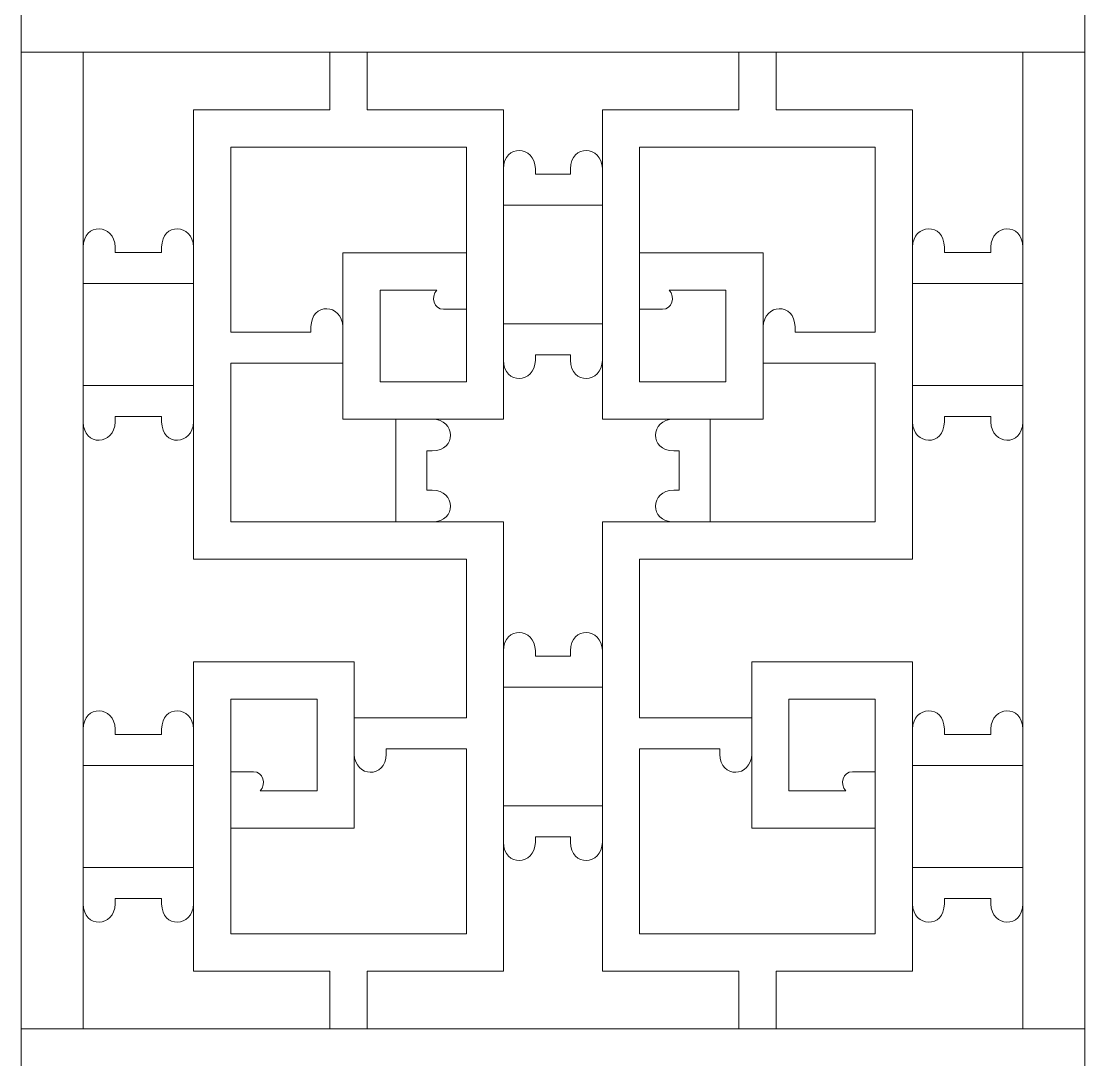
# Model space of a CAD drawing. Header units: centimetres. Extents: x 20.8 to 27.4, y -9.5 to 9.5.
# Drawn here: x 20.812 to 23.567, y -1.346 to 1.346 of the extents above; entities that cross this region are included whole.
import ezdxf

# ---------------------------------------------------------------- set-up
doc = ezdxf.new("R2010")
doc.units = ezdxf.units.CM
doc.header["$MEASUREMENT"] = 0
doc.layers.add('layer 1', color=7, linetype='Continuous')

msp = doc.modelspace()

# ---------------------------------------------------------------- linework, layer by layer
at = {"layer": 'layer 1', "color": 7, "lineweight": 9}
for points, knots in [([(20.81187, 4.11734), (20.81187, 4.11734), (23.56748, 4.11734), (23.56748, 4.11734), (23.56748, 4.11734), (23.56748, 4.11734), (23.56748, 1.26533), (23.56748, 1.26533), (23.56748, 1.26533), (23.56748, 1.26533), (20.81187, 1.26533), (20.81187, 1.26533), (20.81187, 1.26533), (20.81187, 1.26533), (20.81187, 4.11734), (20.81187, 4.11734)], [0, 0, 0, 0, 0.2, 0.2, 0.2, 0.2, 0.4, 0.4, 0.4, 0.4, 0.6, 0.6, 0.6, 0.6, 1, 1, 1, 1]), ([(20.81187, 1.42601), (20.81187, 1.42601), (23.56748, 1.42601), (23.56748, 1.42601), (23.56748, 1.42601), (23.56748, 1.42601), (23.56748, -1.42599), (23.56748, -1.42599), (23.56748, -1.42599), (23.56748, -1.42599), (20.81187, -1.42599), (20.81187, -1.42599), (20.81187, -1.42599), (20.81187, -1.42599), (20.81187, 1.42601), (20.81187, 1.42601)], [0, 0, 0, 0, 0.2, 0.2, 0.2, 0.2, 0.4, 0.4, 0.4, 0.4, 0.6, 0.6, 0.6, 0.6, 1, 1, 1, 1]), ([(20.97254, 0.76041), (20.97293, 0.82522), (21.05383, 0.82195), (21.05512, 0.76038), (21.05512, 0.76038), (21.05512, 0.7483), (21.05512, 0.74899), (21.05512, 0.74669), (21.05512, 0.74669), (21.05512, 0.74669), (21.17556, 0.74669), (21.17556, 0.74669), (21.17556, 0.74669), (21.17556, 0.76245), (21.17556, 0.74462), (21.17556, 0.76038), (21.17556, 0.76038), (21.17592, 0.82522), (21.25686, 0.82196), (21.25815, 0.76038), (21.25815, 0.76038), (21.25815, 0.76038), (21.25815, 1.11585), (21.25815, 1.11585), (21.25815, 1.11585), (21.25815, 1.11585), (21.61165, 1.11585), (21.61165, 1.11585), (21.61165, 1.11585), (21.61165, 1.11585), (21.61165, 1.26533), (21.61165, 1.26533), (21.61165, 1.26533), (21.61165, 1.26533), (20.97254, 1.26533), (20.97254, 1.26533), (20.97254, 1.26533), (20.97254, 1.26533), (20.97254, 0.76041), (20.97254, 0.76041)], [0, 0, 0, 0, 0.0909091, 0.0909091, 0.0909091, 0.0909091, 0.1818182, 0.1818182, 0.1818182, 0.1818182, 0.2727273, 0.2727273, 0.2727273, 0.2727273, 0.3636364, 0.3636364, 0.3636364, 0.3636364, 0.4545455, 0.4545455, 0.4545455, 0.4545455, 0.5454545, 0.5454545, 0.5454545, 0.5454545, 0.6363636, 0.6363636, 0.6363636, 0.6363636, 0.7272727, 0.7272727, 0.7272727, 0.7272727, 0.8181818, 0.8181818, 0.8181818, 0.8181818, 1, 1, 1, 1]), ([(21.70803, 1.26533), (21.70803, 1.26533), (21.70803, 1.11585), (21.70803, 1.11585), (21.70803, 1.11585), (21.70803, 1.11585), (22.06154, 1.11585), (22.06154, 1.11585), (22.06154, 1.11585), (22.06154, 1.11585), (22.06154, 0.96339), (22.06154, 0.96339), (22.06154, 0.96339), (22.06193, 1.02819), (22.14282, 1.02493), (22.14412, 0.96336), (22.14412, 0.96336), (22.14412, 0.95127), (22.14412, 0.95195), (22.14412, 0.94966), (22.14412, 0.94966), (22.14412, 0.94966), (22.23523, 0.94966), (22.23523, 0.94966), (22.23523, 0.94966), (22.23523, 0.96543), (22.23523, 0.94759), (22.23523, 0.96336), (22.23523, 0.96336), (22.23557, 1.02808), (22.31623, 1.02493), (22.3178, 0.96367), (22.3178, 0.96367), (22.3178, 0.96367), (22.3178, 1.11585), (22.3178, 1.11585), (22.3178, 1.11585), (22.3178, 1.11585), (22.67129, 1.11585), (22.67129, 1.11585), (22.67129, 1.11585), (22.67129, 1.11585), (22.67129, 1.26533), (22.67129, 1.26533), (22.67129, 1.26533), (22.67129, 1.26533), (21.70803, 1.26533), (21.70803, 1.26533)], [0, 0, 0, 0, 0.0769231, 0.0769231, 0.0769231, 0.0769231, 0.1538462, 0.1538462, 0.1538462, 0.1538462, 0.2307692, 0.2307692, 0.2307692, 0.2307692, 0.3076923, 0.3076923, 0.3076923, 0.3076923, 0.3846154, 0.3846154, 0.3846154, 0.3846154, 0.4615385, 0.4615385, 0.4615385, 0.4615385, 0.5384615, 0.5384615, 0.5384615, 0.5384615, 0.6153846, 0.6153846, 0.6153846, 0.6153846, 0.6923077, 0.6923077, 0.6923077, 0.6923077, 0.7692308, 0.7692308, 0.7692308, 0.7692308, 0.8461538, 0.8461538, 0.8461538, 0.8461538, 1, 1, 1, 1]), ([(22.76768, 1.26533), (22.76768, 1.26533), (22.76768, 1.11585), (22.76768, 1.11585), (22.76768, 1.11585), (22.76768, 1.11585), (23.1212, 1.11585), (23.1212, 1.11585), (23.1212, 1.11585), (23.1212, 1.11585), (23.1212, 0.76038), (23.1212, 0.76038), (23.1212, 0.76038), (23.12246, 0.82196), (23.20342, 0.82522), (23.20376, 0.76038), (23.20376, 0.76038), (23.20376, 0.74462), (23.20376, 0.76245), (23.20376, 0.74669), (23.20376, 0.74669), (23.20376, 0.74669), (23.32421, 0.74669), (23.32421, 0.74669), (23.32421, 0.74669), (23.32421, 0.74899), (23.32421, 0.7483), (23.32421, 0.76038), (23.32421, 0.76038), (23.3255, 0.82195), (23.4064, 0.82522), (23.40678, 0.76041), (23.40678, 0.76041), (23.40678, 0.76041), (23.40678, 1.26533), (23.40678, 1.26533), (23.40678, 1.26533), (23.40678, 1.26533), (22.76768, 1.26533), (22.76768, 1.26533)], [0, 0, 0, 0, 0.0909091, 0.0909091, 0.0909091, 0.0909091, 0.1818182, 0.1818182, 0.1818182, 0.1818182, 0.2727273, 0.2727273, 0.2727273, 0.2727273, 0.3636364, 0.3636364, 0.3636364, 0.3636364, 0.4545455, 0.4545455, 0.4545455, 0.4545455, 0.5454545, 0.5454545, 0.5454545, 0.5454545, 0.6363636, 0.6363636, 0.6363636, 0.6363636, 0.7272727, 0.7272727, 0.7272727, 0.7272727, 0.8181818, 0.8181818, 0.8181818, 0.8181818, 1, 1, 1, 1]), ([(21.6451, 0.55336), (21.6451, 0.55336), (21.6451, 0.74529), (21.6451, 0.74529), (21.6451, 0.74529), (21.6451, 0.74529), (21.96513, 0.74529), (21.96513, 0.74529), (21.96513, 0.74529), (21.96513, 0.74529), (21.96513, 1.01944), (21.96513, 1.01944), (21.96513, 1.01944), (21.96513, 1.01944), (21.35456, 1.01944), (21.35456, 1.01944), (21.35456, 1.01944), (21.35456, 1.01944), (21.35456, 0.53967), (21.35456, 0.53967), (21.35456, 0.53967), (21.35456, 0.53967), (21.56251, 0.53967), (21.56251, 0.53967), (21.56251, 0.53967), (21.56251, 0.55543), (21.56251, 0.53759), (21.56251, 0.55336), (21.56251, 0.55336), (21.56287, 0.6182), (21.64379, 0.61493), (21.6451, 0.55336)], [0, 0, 0, 0, 0.1111111, 0.1111111, 0.1111111, 0.1111111, 0.2222222, 0.2222222, 0.2222222, 0.2222222, 0.3333333, 0.3333333, 0.3333333, 0.3333333, 0.4444444, 0.4444444, 0.4444444, 0.4444444, 0.5555556, 0.5555556, 0.5555556, 0.5555556, 0.6666667, 0.6666667, 0.6666667, 0.6666667, 0.7777778, 0.7777778, 0.7777778, 0.7777778, 1, 1, 1, 1]), ([(22.73424, 0.55336), (22.73424, 0.55336), (22.73424, 0.64889), (22.73424, 0.64889), (22.73424, 0.64889), (22.73424, 0.64889), (22.73424, 0.74529), (22.73424, 0.74529), (22.73424, 0.74529), (22.73424, 0.74529), (22.41421, 0.74529), (22.41421, 0.74529), (22.41421, 0.74529), (22.41421, 0.74529), (22.41421, 1.01944), (22.41421, 1.01944), (22.41421, 1.01944), (22.41421, 1.01944), (23.02478, 1.01944), (23.02478, 1.01944), (23.02478, 1.01944), (23.02478, 1.01944), (23.02478, 0.53967), (23.02478, 0.53967), (23.02478, 0.53967), (23.02478, 0.53967), (22.81681, 0.53967), (22.81681, 0.53967), (22.81681, 0.53967), (22.81681, 0.55543), (22.81681, 0.53759), (22.81681, 0.55336), (22.81681, 0.55336), (22.81648, 0.6182), (22.73554, 0.61493), (22.73424, 0.55336)], [0, 0, 0, 0, 0.1, 0.1, 0.1, 0.1, 0.2, 0.2, 0.2, 0.2, 0.3, 0.3, 0.3, 0.3, 0.4, 0.4, 0.4, 0.4, 0.5, 0.5, 0.5, 0.5, 0.6, 0.6, 0.6, 0.6, 0.7, 0.7, 0.7, 0.7, 0.8, 0.8, 0.8, 0.8, 1, 1, 1, 1]), ([(22.06154, 0.86933), (22.06154, 0.86933), (22.06154, 0.96339), (22.06154, 0.96339), (22.06154, 0.96339), (22.06154, 0.96339), (22.06154, 0.86933), (22.06154, 0.86933)], [0, 0, 0, 0, 0.3333333, 0.3333333, 0.3333333, 0.3333333, 1, 1, 1, 1]), ([(22.3178, 0.86933), (22.3178, 0.86933), (22.3178, 0.96367), (22.3178, 0.96367), (22.3178, 0.96367), (22.3178, 0.96367), (22.3178, 0.86933), (22.3178, 0.86933)], [0, 0, 0, 0, 0.3333333, 0.3333333, 0.3333333, 0.3333333, 1, 1, 1, 1]), ([(22.3178, 0.86933), (22.3178, 0.86933), (22.06154, 0.86933), (22.06154, 0.86933), (22.06154, 0.86933), (22.06154, 0.86933), (22.06154, 0.56131), (22.06154, 0.56131), (22.06154, 0.56131), (22.06154, 0.56131), (22.3178, 0.56131), (22.3178, 0.56131), (22.3178, 0.56131), (22.3178, 0.56131), (22.3178, 0.86933), (22.3178, 0.86933)], [0, 0, 0, 0, 0.2, 0.2, 0.2, 0.2, 0.4, 0.4, 0.4, 0.4, 0.6, 0.6, 0.6, 0.6, 1, 1, 1, 1]), ([(20.97254, 0.66636), (20.97254, 0.66636), (20.97254, 0.76041), (20.97254, 0.76041), (20.97254, 0.76041), (20.97254, 0.76041), (20.97254, 0.66636), (20.97254, 0.66636)], [0, 0, 0, 0, 0.3333333, 0.3333333, 0.3333333, 0.3333333, 1, 1, 1, 1]), ([(21.25815, 0.66636), (21.25815, 0.66636), (21.25815, 0.76038), (21.25815, 0.76038), (21.25815, 0.76038), (21.25815, 0.76038), (21.25815, 0.66636), (21.25815, 0.66636)], [0, 0, 0, 0, 0.3333333, 0.3333333, 0.3333333, 0.3333333, 1, 1, 1, 1]), ([(21.96513, 0.59931), (21.96513, 0.59931), (21.96513, 0.74529), (21.96513, 0.74529), (21.96513, 0.74529), (21.96513, 0.74529), (21.96513, 0.59931), (21.96513, 0.59931)], [0, 0, 0, 0, 0.3333333, 0.3333333, 0.3333333, 0.3333333, 1, 1, 1, 1]), ([(22.41421, 0.59931), (22.41421, 0.59931), (22.41421, 0.74529), (22.41421, 0.74529), (22.41421, 0.74529), (22.41421, 0.74529), (22.41421, 0.59931), (22.41421, 0.59931)], [0, 0, 0, 0, 0.3333333, 0.3333333, 0.3333333, 0.3333333, 1, 1, 1, 1]), ([(23.1212, 0.66636), (23.1212, 0.66636), (23.1212, 0.76038), (23.1212, 0.76038), (23.1212, 0.76038), (23.1212, 0.76038), (23.1212, 0.66636), (23.1212, 0.66636)], [0, 0, 0, 0, 0.3333333, 0.3333333, 0.3333333, 0.3333333, 1, 1, 1, 1]), ([(23.40678, 0.66636), (23.40678, 0.66636), (23.40678, 0.76041), (23.40678, 0.76041), (23.40678, 0.76041), (23.40678, 0.76041), (23.40678, 0.66636), (23.40678, 0.66636)], [0, 0, 0, 0, 0.3333333, 0.3333333, 0.3333333, 0.3333333, 1, 1, 1, 1]), ([(20.97254, 0.40129), (20.97254, 0.40129), (21.25815, 0.40129), (21.25815, 0.40129), (21.25815, 0.40129), (21.25815, 0.40129), (21.25815, 0.66636), (21.25815, 0.66636), (21.25815, 0.66636), (21.25815, 0.66636), (20.97254, 0.66636), (20.97254, 0.66636), (20.97254, 0.66636), (20.97254, 0.66636), (20.97254, 0.40129), (20.97254, 0.40129)], [0, 0, 0, 0, 0.2, 0.2, 0.2, 0.2, 0.4, 0.4, 0.4, 0.4, 0.6, 0.6, 0.6, 0.6, 1, 1, 1, 1]), ([(23.40678, 0.66636), (23.40678, 0.66636), (23.1212, 0.66636), (23.1212, 0.66636), (23.1212, 0.66636), (23.1212, 0.66636), (23.1212, 0.40129), (23.1212, 0.40129), (23.1212, 0.40129), (23.1212, 0.40129), (23.40678, 0.40129), (23.40678, 0.40129), (23.40678, 0.40129), (23.40678, 0.40129), (23.40678, 0.66636), (23.40678, 0.66636)], [0, 0, 0, 0, 0.2, 0.2, 0.2, 0.2, 0.4, 0.4, 0.4, 0.4, 0.6, 0.6, 0.6, 0.6, 1, 1, 1, 1]), ([(21.88847, 0.64889), (21.87211, 0.63088), (21.88167, 0.59911), (21.90601, 0.59931), (21.90601, 0.59931), (21.92571, 0.59931), (21.94541, 0.59931), (21.96513, 0.59931), (21.96513, 0.59931), (21.96513, 0.59931), (21.96513, 0.4112), (21.96513, 0.4112), (21.96513, 0.4112), (21.96513, 0.4112), (21.74149, 0.4112), (21.74149, 0.4112), (21.74149, 0.4112), (21.74149, 0.4112), (21.74149, 0.64889), (21.74149, 0.64889), (21.74149, 0.64889), (21.74149, 0.64889), (21.88847, 0.64889), (21.88847, 0.64889)], [0, 0, 0, 0, 0.1428571, 0.1428571, 0.1428571, 0.1428571, 0.2857143, 0.2857143, 0.2857143, 0.2857143, 0.4285714, 0.4285714, 0.4285714, 0.4285714, 0.5714286, 0.5714286, 0.5714286, 0.5714286, 0.7142857, 0.7142857, 0.7142857, 0.7142857, 1, 1, 1, 1]), ([(22.49085, 0.64889), (22.50721, 0.63088), (22.49767, 0.59911), (22.47333, 0.59931), (22.47333, 0.59931), (22.45361, 0.59931), (22.43391, 0.59931), (22.41421, 0.59931), (22.41421, 0.59931), (22.41421, 0.59931), (22.41421, 0.4112), (22.41421, 0.4112), (22.41421, 0.4112), (22.41421, 0.4112), (22.63783, 0.4112), (22.63783, 0.4112), (22.63783, 0.4112), (22.63783, 0.4112), (22.63783, 0.64889), (22.63783, 0.64889), (22.63783, 0.64889), (22.63783, 0.64889), (22.49085, 0.64889), (22.49085, 0.64889)], [0, 0, 0, 0, 0.1428571, 0.1428571, 0.1428571, 0.1428571, 0.2857143, 0.2857143, 0.2857143, 0.2857143, 0.4285714, 0.4285714, 0.4285714, 0.4285714, 0.5714286, 0.5714286, 0.5714286, 0.5714286, 0.7142857, 0.7142857, 0.7142857, 0.7142857, 1, 1, 1, 1]), ([(21.6451, 0.45933), (21.6451, 0.45933), (21.6451, 0.55336), (21.6451, 0.55336), (21.6451, 0.55336), (21.6451, 0.55336), (21.6451, 0.45933), (21.6451, 0.45933)], [0, 0, 0, 0, 0.3333333, 0.3333333, 0.3333333, 0.3333333, 1, 1, 1, 1]), ([(22.06154, 0.46726), (22.06154, 0.46726), (22.06154, 0.56131), (22.06154, 0.56131), (22.06154, 0.56131), (22.06154, 0.56131), (22.06154, 0.46726), (22.06154, 0.46726)], [0, 0, 0, 0, 0.3333333, 0.3333333, 0.3333333, 0.3333333, 1, 1, 1, 1]), ([(22.3178, 0.46697), (22.3178, 0.46697), (22.3178, 0.56131), (22.3178, 0.56131), (22.3178, 0.56131), (22.3178, 0.56131), (22.3178, 0.46697), (22.3178, 0.46697)], [0, 0, 0, 0, 0.3333333, 0.3333333, 0.3333333, 0.3333333, 1, 1, 1, 1]), ([(22.73424, 0.45933), (22.73424, 0.45933), (22.73424, 0.55336), (22.73424, 0.55336), (22.73424, 0.55336), (22.73424, 0.55336), (22.73424, 0.45933), (22.73424, 0.45933)], [0, 0, 0, 0, 0.3333333, 0.3333333, 0.3333333, 0.3333333, 1, 1, 1, 1]), ([(22.5027, 0.0482), (22.43786, 0.04857), (22.44113, 0.12953), (22.5027, 0.13082), (22.5027, 0.13082), (22.51478, 0.13082), (22.51411, 0.13082), (22.51639, 0.13082), (22.51639, 0.13082), (22.51639, 0.13082), (22.51639, 0.23221), (22.51639, 0.23221), (22.51639, 0.23221), (22.50063, 0.23221), (22.51847, 0.23221), (22.5027, 0.23221), (22.5027, 0.23221), (22.43786, 0.23257), (22.44113, 0.31351), (22.5027, 0.31479), (22.5027, 0.31479), (22.5027, 0.31479), (22.3178, 0.31479), (22.3178, 0.31479), (22.3178, 0.31479), (22.3178, 0.31479), (22.3178, 0.46697), (22.3178, 0.46697), (22.3178, 0.46697), (22.31623, 0.4057), (22.23557, 0.40256), (22.23523, 0.46729), (22.23523, 0.46729), (22.23523, 0.48305), (22.23523, 0.46522), (22.23523, 0.48098), (22.23523, 0.48098), (22.23523, 0.48098), (22.14412, 0.48098), (22.14412, 0.48098), (22.14412, 0.48098), (22.14412, 0.47869), (22.14412, 0.47937), (22.14412, 0.46729), (22.14412, 0.46729), (22.14282, 0.40573), (22.06193, 0.40245), (22.06154, 0.46726), (22.06154, 0.46726), (22.06154, 0.46726), (22.06154, 0.31479), (22.06154, 0.31479), (22.06154, 0.31479), (22.06154, 0.31479), (21.87662, 0.31479), (21.87662, 0.31479), (21.87662, 0.31479), (21.93819, 0.31351), (21.94146, 0.23257), (21.87662, 0.23221), (21.87662, 0.23221), (21.86086, 0.23221), (21.87869, 0.23221), (21.86293, 0.23221), (21.86293, 0.23221), (21.86293, 0.23221), (21.86293, 0.13082), (21.86293, 0.13082), (21.86293, 0.13082), (21.86521, 0.13082), (21.86454, 0.13082), (21.87662, 0.13082), (21.87662, 0.13082), (21.93819, 0.12953), (21.94146, 0.04857), (21.87662, 0.0482), (21.87662, 0.0482), (21.87662, 0.0482), (21.96513, 0.0482), (21.96513, 0.0482), (21.96513, 0.0482), (21.96513, 0.0482), (22.06154, 0.0482), (22.06154, 0.0482), (22.06154, 0.0482), (22.06154, 0.0482), (22.06154, -0.28575), (22.06154, -0.28575), (22.06154, -0.28575), (22.06193, -0.22095), (22.14282, -0.22422), (22.14412, -0.28578), (22.14412, -0.28578), (22.14412, -0.29786), (22.14412, -0.29718), (22.14412, -0.29946), (22.14412, -0.29946), (22.14412, -0.29946), (22.23523, -0.29946), (22.23523, -0.29946), (22.23523, -0.29946), (22.23523, -0.28371), (22.23523, -0.30154), (22.23523, -0.28578), (22.23523, -0.28578), (22.23557, -0.22107), (22.31621, -0.2242), (22.3178, -0.28544), (22.3178, -0.28544), (22.3178, -0.28544), (22.3178, 0.0482), (22.3178, 0.0482), (22.3178, 0.0482), (22.37942, 0.0482), (22.44108, 0.0482), (22.5027, 0.0482)], [0, 0, 0, 0, 0.0333333, 0.0333333, 0.0333333, 0.0333333, 0.0666667, 0.0666667, 0.0666667, 0.0666667, 0.1, 0.1, 0.1, 0.1, 0.1333333, 0.1333333, 0.1333333, 0.1333333, 0.1666667, 0.1666667, 0.1666667, 0.1666667, 0.2, 0.2, 0.2, 0.2, 0.2333333, 0.2333333, 0.2333333, 0.2333333, 0.2666667, 0.2666667, 0.2666667, 0.2666667, 0.3, 0.3, 0.3, 0.3, 0.3333333, 0.3333333, 0.3333333, 0.3333333, 0.3666667, 0.3666667, 0.3666667, 0.3666667, 0.4, 0.4, 0.4, 0.4, 0.4333333, 0.4333333, 0.4333333, 0.4333333, 0.4666667, 0.4666667, 0.4666667, 0.4666667, 0.5, 0.5, 0.5, 0.5, 0.5333333, 0.5333333, 0.5333333, 0.5333333, 0.5666667, 0.5666667, 0.5666667, 0.5666667, 0.6, 0.6, 0.6, 0.6, 0.6333333, 0.6333333, 0.6333333, 0.6333333, 0.6666667, 0.6666667, 0.6666667, 0.6666667, 0.7, 0.7, 0.7, 0.7, 0.7333333, 0.7333333, 0.7333333, 0.7333333, 0.7666667, 0.7666667, 0.7666667, 0.7666667, 0.8, 0.8, 0.8, 0.8, 0.8333333, 0.8333333, 0.8333333, 0.8333333, 0.8666667, 0.8666667, 0.8666667, 0.8666667, 0.9, 0.9, 0.9, 0.9, 0.9333333, 0.9333333, 0.9333333, 0.9333333, 1, 1, 1, 1]), ([(21.7826, 0.0482), (21.7826, 0.0482), (21.7826, 0.31479), (21.7826, 0.31479), (21.7826, 0.31479), (21.7826, 0.31479), (21.6451, 0.31479), (21.6451, 0.31479), (21.6451, 0.31479), (21.6451, 0.31479), (21.6451, 0.45933), (21.6451, 0.45933), (21.6451, 0.45933), (21.6451, 0.45933), (21.35456, 0.45933), (21.35456, 0.45933), (21.35456, 0.45933), (21.35456, 0.45933), (21.35456, 0.0482), (21.35456, 0.0482), (21.35456, 0.0482), (21.35456, 0.0482), (21.7826, 0.0482), (21.7826, 0.0482)], [0, 0, 0, 0, 0.1428571, 0.1428571, 0.1428571, 0.1428571, 0.2857143, 0.2857143, 0.2857143, 0.2857143, 0.4285714, 0.4285714, 0.4285714, 0.4285714, 0.5714286, 0.5714286, 0.5714286, 0.5714286, 0.7142857, 0.7142857, 0.7142857, 0.7142857, 1, 1, 1, 1]), ([(22.59674, 0.0482), (22.73941, 0.0482), (22.88209, 0.0482), (23.02478, 0.0482), (23.02478, 0.0482), (23.02478, 0.0482), (23.02478, 0.45933), (23.02478, 0.45933), (23.02478, 0.45933), (23.02478, 0.45933), (22.73424, 0.45933), (22.73424, 0.45933), (22.73424, 0.45933), (22.73424, 0.45933), (22.73424, 0.4112), (22.73424, 0.4112), (22.73424, 0.4112), (22.73424, 0.4112), (22.73424, 0.31479), (22.73424, 0.31479), (22.73424, 0.31479), (22.73424, 0.31479), (22.59674, 0.31479), (22.59674, 0.31479), (22.59674, 0.31479), (22.59674, 0.31479), (22.59674, 0.0482), (22.59674, 0.0482)], [0, 0, 0, 0, 0.125, 0.125, 0.125, 0.125, 0.25, 0.25, 0.25, 0.25, 0.375, 0.375, 0.375, 0.375, 0.5, 0.5, 0.5, 0.5, 0.625, 0.625, 0.625, 0.625, 0.75, 0.75, 0.75, 0.75, 1, 1, 1, 1]), ([(20.97254, 0.30724), (20.97254, 0.30724), (20.97254, 0.40129), (20.97254, 0.40129), (20.97254, 0.40129), (20.97254, 0.40129), (20.97254, 0.30724), (20.97254, 0.30724)], [0, 0, 0, 0, 0.3333333, 0.3333333, 0.3333333, 0.3333333, 1, 1, 1, 1]), ([(21.25815, 0.30727), (21.25815, 0.30727), (21.25815, 0.40129), (21.25815, 0.40129), (21.25815, 0.40129), (21.25815, 0.40129), (21.25815, 0.30727), (21.25815, 0.30727)], [0, 0, 0, 0, 0.3333333, 0.3333333, 0.3333333, 0.3333333, 1, 1, 1, 1]), ([(23.1212, 0.40129), (23.1212, 0.40129), (23.1212, 0.30727), (23.1212, 0.30727), (23.1212, 0.30727), (23.1212, 0.30727), (23.1212, 0.40129), (23.1212, 0.40129)], [0, 0, 0, 0, 0.3333333, 0.3333333, 0.3333333, 0.3333333, 1, 1, 1, 1]), ([(23.40678, 0.40129), (23.40678, 0.40129), (23.40678, 0.30724), (23.40678, 0.30724), (23.40678, 0.30724), (23.40678, 0.30724), (23.40678, 0.40129), (23.40678, 0.40129)], [0, 0, 0, 0, 0.3333333, 0.3333333, 0.3333333, 0.3333333, 1, 1, 1, 1]), ([(20.97254, -0.48872), (20.97293, -0.42391), (21.05383, -0.42719), (21.05512, -0.48876), (21.05512, -0.48876), (21.05512, -0.50083), (21.05512, -0.50016), (21.05512, -0.50244), (21.05512, -0.50244), (21.05512, -0.50244), (21.17556, -0.50244), (21.17556, -0.50244), (21.17556, -0.50244), (21.17556, -0.48669), (21.17556, -0.50451), (21.17556, -0.48876), (21.17556, -0.48876), (21.17592, -0.42391), (21.25686, -0.42719), (21.25815, -0.48876), (21.25815, -0.48876), (21.25815, -0.48876), (21.25815, -0.31479), (21.25815, -0.31479), (21.25815, -0.31479), (21.39697, -0.31479), (21.53578, -0.31479), (21.6746, -0.31479), (21.6746, -0.31479), (21.6746, -0.31479), (21.6746, -0.45932), (21.6746, -0.45932), (21.6746, -0.45932), (21.6746, -0.45932), (21.96513, -0.45932), (21.96513, -0.45932), (21.96513, -0.45932), (21.96513, -0.45932), (21.96513, -0.0482), (21.96513, -0.0482), (21.96513, -0.0482), (21.96513, -0.0482), (21.25815, -0.0482), (21.25815, -0.0482), (21.25815, -0.0482), (21.25815, -0.0482), (21.25815, 0.30727), (21.25815, 0.30727), (21.25815, 0.30727), (21.25686, 0.24569), (21.17592, 0.24243), (21.17556, 0.30727), (21.17556, 0.30727), (21.17556, 0.32303), (21.17556, 0.30519), (21.17556, 0.32096), (21.17556, 0.32096), (21.17556, 0.32096), (21.05512, 0.32096), (21.05512, 0.32096), (21.05512, 0.32096), (21.05512, 0.31866), (21.05512, 0.31935), (21.05512, 0.30727), (21.05512, 0.30727), (21.05383, 0.2457), (20.97293, 0.24243), (20.97254, 0.30724), (20.97254, 0.30724), (20.97254, 0.30724), (20.97254, -0.48872), (20.97254, -0.48872)], [0, 0, 0, 0, 0.0526316, 0.0526316, 0.0526316, 0.0526316, 0.1052632, 0.1052632, 0.1052632, 0.1052632, 0.1578947, 0.1578947, 0.1578947, 0.1578947, 0.2105263, 0.2105263, 0.2105263, 0.2105263, 0.2631579, 0.2631579, 0.2631579, 0.2631579, 0.3157895, 0.3157895, 0.3157895, 0.3157895, 0.3684211, 0.3684211, 0.3684211, 0.3684211, 0.4210526, 0.4210526, 0.4210526, 0.4210526, 0.4736842, 0.4736842, 0.4736842, 0.4736842, 0.5263158, 0.5263158, 0.5263158, 0.5263158, 0.5789474, 0.5789474, 0.5789474, 0.5789474, 0.6315789, 0.6315789, 0.6315789, 0.6315789, 0.6842105, 0.6842105, 0.6842105, 0.6842105, 0.7368421, 0.7368421, 0.7368421, 0.7368421, 0.7894737, 0.7894737, 0.7894737, 0.7894737, 0.8421053, 0.8421053, 0.8421053, 0.8421053, 0.8947368, 0.8947368, 0.8947368, 0.8947368, 1, 1, 1, 1]), ([(21.87662, 0.31479), (21.87662, 0.31479), (21.7826, 0.31479), (21.7826, 0.31479), (21.7826, 0.31479), (21.7826, 0.31479), (21.87662, 0.31479), (21.87662, 0.31479)], [0, 0, 0, 0, 0.3333333, 0.3333333, 0.3333333, 0.3333333, 1, 1, 1, 1]), ([(23.40678, 0.30724), (23.4064, 0.24243), (23.3255, 0.2457), (23.32421, 0.30727), (23.32421, 0.30727), (23.32421, 0.31935), (23.32421, 0.31866), (23.32421, 0.32096), (23.32421, 0.32096), (23.32421, 0.32096), (23.20376, 0.32096), (23.20376, 0.32096), (23.20376, 0.32096), (23.20376, 0.30519), (23.20376, 0.32303), (23.20376, 0.30727), (23.20376, 0.30727), (23.20342, 0.24243), (23.12246, 0.24569), (23.1212, 0.30727), (23.1212, 0.30727), (23.1212, 0.30727), (23.1212, -0.0482), (23.1212, -0.0482), (23.1212, -0.0482), (23.1212, -0.0482), (22.41421, -0.0482), (22.41421, -0.0482), (22.41421, -0.0482), (22.41421, -0.0482), (22.41421, -0.45932), (22.41421, -0.45932), (22.41421, -0.45932), (22.41421, -0.45932), (22.70475, -0.45932), (22.70475, -0.45932), (22.70475, -0.45932), (22.70475, -0.45932), (22.70475, -0.31479), (22.70475, -0.31479), (22.70475, -0.31479), (22.84354, -0.31479), (22.98236, -0.31479), (23.1212, -0.31479), (23.1212, -0.31479), (23.1212, -0.31479), (23.1212, -0.48876), (23.1212, -0.48876), (23.1212, -0.48876), (23.12246, -0.42719), (23.20342, -0.42391), (23.20376, -0.48876), (23.20376, -0.48876), (23.20376, -0.50451), (23.20376, -0.48669), (23.20376, -0.50244), (23.20376, -0.50244), (23.20376, -0.50244), (23.32421, -0.50244), (23.32421, -0.50244), (23.32421, -0.50244), (23.32421, -0.50016), (23.32421, -0.50083), (23.32421, -0.48876), (23.32421, -0.48876), (23.3255, -0.42719), (23.4064, -0.42391), (23.40678, -0.48873), (23.40678, -0.48873), (23.40678, -0.48873), (23.40678, 0.30724), (23.40678, 0.30724)], [0, 0, 0, 0, 0.0526316, 0.0526316, 0.0526316, 0.0526316, 0.1052632, 0.1052632, 0.1052632, 0.1052632, 0.1578947, 0.1578947, 0.1578947, 0.1578947, 0.2105263, 0.2105263, 0.2105263, 0.2105263, 0.2631579, 0.2631579, 0.2631579, 0.2631579, 0.3157895, 0.3157895, 0.3157895, 0.3157895, 0.3684211, 0.3684211, 0.3684211, 0.3684211, 0.4210526, 0.4210526, 0.4210526, 0.4210526, 0.4736842, 0.4736842, 0.4736842, 0.4736842, 0.5263158, 0.5263158, 0.5263158, 0.5263158, 0.5789474, 0.5789474, 0.5789474, 0.5789474, 0.6315789, 0.6315789, 0.6315789, 0.6315789, 0.6842105, 0.6842105, 0.6842105, 0.6842105, 0.7368421, 0.7368421, 0.7368421, 0.7368421, 0.7894737, 0.7894737, 0.7894737, 0.7894737, 0.8421053, 0.8421053, 0.8421053, 0.8421053, 0.8947368, 0.8947368, 0.8947368, 0.8947368, 1, 1, 1, 1]), ([(22.59674, 0.31479), (22.59674, 0.31479), (22.5027, 0.31479), (22.5027, 0.31479), (22.5027, 0.31479), (22.5027, 0.31479), (22.59674, 0.31479), (22.59674, 0.31479)], [0, 0, 0, 0, 0.3333333, 0.3333333, 0.3333333, 0.3333333, 1, 1, 1, 1]), ([(21.87662, 0.0482), (21.87662, 0.0482), (21.7826, 0.0482), (21.7826, 0.0482), (21.7826, 0.0482), (21.7826, 0.0482), (21.87662, 0.0482), (21.87662, 0.0482)], [0, 0, 0, 0, 0.3333333, 0.3333333, 0.3333333, 0.3333333, 1, 1, 1, 1]), ([(22.59674, 0.0482), (22.59674, 0.0482), (22.5027, 0.0482), (22.5027, 0.0482), (22.5027, 0.0482), (22.5027, 0.0482), (22.59674, 0.0482), (22.59674, 0.0482)], [0, 0, 0, 0, 0.3333333, 0.3333333, 0.3333333, 0.3333333, 1, 1, 1, 1]), ([(22.06154, -0.3798), (22.06154, -0.3798), (22.06154, -0.28575), (22.06154, -0.28575), (22.06154, -0.28575), (22.06154, -0.28575), (22.06154, -0.3798), (22.06154, -0.3798)], [0, 0, 0, 0, 0.3333333, 0.3333333, 0.3333333, 0.3333333, 1, 1, 1, 1]), ([(22.3178, -0.3798), (22.3178, -0.3798), (22.3178, -0.28544), (22.3178, -0.28544), (22.3178, -0.28544), (22.3178, -0.28544), (22.3178, -0.3798), (22.3178, -0.3798)], [0, 0, 0, 0, 0.3333333, 0.3333333, 0.3333333, 0.3333333, 1, 1, 1, 1]), ([(22.3178, -0.3798), (22.3178, -0.3798), (22.06154, -0.3798), (22.06154, -0.3798), (22.06154, -0.3798), (22.06154, -0.3798), (22.06154, -0.68782), (22.06154, -0.68782), (22.06154, -0.68782), (22.06154, -0.68782), (22.3178, -0.68782), (22.3178, -0.68782), (22.3178, -0.68782), (22.3178, -0.68782), (22.3178, -0.3798), (22.3178, -0.3798)], [0, 0, 0, 0, 0.2, 0.2, 0.2, 0.2, 0.4, 0.4, 0.4, 0.4, 0.6, 0.6, 0.6, 0.6, 1, 1, 1, 1]), ([(21.4312, -0.64887), (21.44757, -0.63086), (21.43802, -0.5991), (21.41366, -0.59929), (21.41366, -0.59929), (21.39396, -0.59929), (21.37426, -0.59929), (21.35456, -0.59929), (21.35456, -0.59929), (21.35456, -0.59929), (21.35456, -0.41119), (21.35456, -0.41119), (21.35456, -0.41119), (21.35456, -0.41119), (21.57819, -0.41119), (21.57819, -0.41119), (21.57819, -0.41119), (21.57819, -0.41119), (21.57819, -0.64887), (21.57819, -0.64887), (21.57819, -0.64887), (21.57819, -0.64887), (21.4312, -0.64887), (21.4312, -0.64887)], [0, 0, 0, 0, 0.1428571, 0.1428571, 0.1428571, 0.1428571, 0.2857143, 0.2857143, 0.2857143, 0.2857143, 0.4285714, 0.4285714, 0.4285714, 0.4285714, 0.5714286, 0.5714286, 0.5714286, 0.5714286, 0.7142857, 0.7142857, 0.7142857, 0.7142857, 1, 1, 1, 1]), ([(22.94814, -0.64887), (22.93176, -0.63086), (22.94132, -0.5991), (22.96566, -0.59929), (22.96566, -0.59929), (22.98536, -0.59929), (23.00506, -0.59929), (23.02478, -0.59929), (23.02478, -0.59929), (23.02478, -0.59929), (23.02478, -0.41119), (23.02478, -0.41119), (23.02478, -0.41119), (23.02478, -0.41119), (22.80114, -0.41119), (22.80114, -0.41119), (22.80114, -0.41119), (22.80114, -0.41119), (22.80114, -0.64887), (22.80114, -0.64887), (22.80114, -0.64887), (22.80114, -0.64887), (22.94814, -0.64887), (22.94814, -0.64887)], [0, 0, 0, 0, 0.1428571, 0.1428571, 0.1428571, 0.1428571, 0.2857143, 0.2857143, 0.2857143, 0.2857143, 0.4285714, 0.4285714, 0.4285714, 0.4285714, 0.5714286, 0.5714286, 0.5714286, 0.5714286, 0.7142857, 0.7142857, 0.7142857, 0.7142857, 1, 1, 1, 1]), ([(21.6746, -0.45932), (21.6746, -0.45932), (21.6746, -0.55336), (21.6746, -0.55336), (21.6746, -0.55336), (21.6746, -0.55336), (21.6746, -0.45932), (21.6746, -0.45932)], [0, 0, 0, 0, 0.3333333, 0.3333333, 0.3333333, 0.3333333, 1, 1, 1, 1]), ([(22.70475, -0.45932), (22.70475, -0.45932), (22.70475, -0.55336), (22.70475, -0.55336), (22.70475, -0.55336), (22.70475, -0.55336), (22.70475, -0.45932), (22.70475, -0.45932)], [0, 0, 0, 0, 0.3333333, 0.3333333, 0.3333333, 0.3333333, 1, 1, 1, 1]), ([(20.97254, -0.58278), (20.97254, -0.58278), (20.97254, -0.48872), (20.97254, -0.48872), (20.97254, -0.48872), (20.97254, -0.48872), (20.97254, -0.58278), (20.97254, -0.58278)], [0, 0, 0, 0, 0.3333333, 0.3333333, 0.3333333, 0.3333333, 1, 1, 1, 1]), ([(21.25815, -0.58278), (21.25815, -0.58278), (21.25815, -0.48876), (21.25815, -0.48876), (21.25815, -0.48876), (21.25815, -0.48876), (21.25815, -0.58278), (21.25815, -0.58278)], [0, 0, 0, 0, 0.3333333, 0.3333333, 0.3333333, 0.3333333, 1, 1, 1, 1]), ([(23.1212, -0.58278), (23.1212, -0.58278), (23.1212, -0.48876), (23.1212, -0.48876), (23.1212, -0.48876), (23.1212, -0.48876), (23.1212, -0.58278), (23.1212, -0.58278)], [0, 0, 0, 0, 0.3333333, 0.3333333, 0.3333333, 0.3333333, 1, 1, 1, 1]), ([(23.40678, -0.58278), (23.40678, -0.58278), (23.40678, -0.48873), (23.40678, -0.48873), (23.40678, -0.48873), (23.40678, -0.48873), (23.40678, -0.58278), (23.40678, -0.58278)], [0, 0, 0, 0, 0.3333333, 0.3333333, 0.3333333, 0.3333333, 1, 1, 1, 1]), ([(21.6746, -0.55336), (21.6746, -0.55336), (21.6746, -0.74528), (21.6746, -0.74528), (21.6746, -0.74528), (21.6746, -0.74528), (21.35456, -0.74528), (21.35456, -0.74528), (21.35456, -0.74528), (21.35456, -0.74528), (21.35456, -1.01943), (21.35456, -1.01943), (21.35456, -1.01943), (21.35456, -1.01943), (21.96513, -1.01943), (21.96513, -1.01943), (21.96513, -1.01943), (21.96513, -1.01943), (21.96513, -0.53965), (21.96513, -0.53965), (21.96513, -0.53965), (21.96513, -0.53965), (21.75716, -0.53965), (21.75716, -0.53965), (21.75716, -0.53965), (21.75716, -0.55542), (21.75716, -0.53759), (21.75716, -0.55334), (21.75716, -0.55334), (21.75682, -0.61818), (21.67591, -0.61492), (21.6746, -0.55336)], [0, 0, 0, 0, 0.1111111, 0.1111111, 0.1111111, 0.1111111, 0.2222222, 0.2222222, 0.2222222, 0.2222222, 0.3333333, 0.3333333, 0.3333333, 0.3333333, 0.4444444, 0.4444444, 0.4444444, 0.4444444, 0.5555556, 0.5555556, 0.5555556, 0.5555556, 0.6666667, 0.6666667, 0.6666667, 0.6666667, 0.7777778, 0.7777778, 0.7777778, 0.7777778, 1, 1, 1, 1]), ([(22.41421, -0.53965), (22.41421, -0.53965), (22.62216, -0.53965), (22.62216, -0.53965), (22.62216, -0.53965), (22.62216, -0.55542), (22.62216, -0.53759), (22.62216, -0.55334), (22.62216, -0.55334), (22.62251, -0.61818), (22.70343, -0.61492), (22.70475, -0.55336), (22.70475, -0.55336), (22.70475, -0.55336), (22.70475, -0.74528), (22.70475, -0.74528), (22.70475, -0.74528), (22.70475, -0.74528), (23.02478, -0.74528), (23.02478, -0.74528), (23.02478, -0.74528), (23.02478, -0.74528), (23.02478, -1.01943), (23.02478, -1.01943), (23.02478, -1.01943), (23.02478, -1.01943), (22.41421, -1.01943), (22.41421, -1.01943), (22.41421, -1.01943), (22.41421, -1.01943), (22.41421, -0.53965), (22.41421, -0.53965)], [0, 0, 0, 0, 0.1111111, 0.1111111, 0.1111111, 0.1111111, 0.2222222, 0.2222222, 0.2222222, 0.2222222, 0.3333333, 0.3333333, 0.3333333, 0.3333333, 0.4444444, 0.4444444, 0.4444444, 0.4444444, 0.5555556, 0.5555556, 0.5555556, 0.5555556, 0.6666667, 0.6666667, 0.6666667, 0.6666667, 0.7777778, 0.7777778, 0.7777778, 0.7777778, 1, 1, 1, 1]), ([(20.97254, -0.84785), (20.97254, -0.84785), (21.25815, -0.84785), (21.25815, -0.84785), (21.25815, -0.84785), (21.25815, -0.84785), (21.25815, -0.58278), (21.25815, -0.58278), (21.25815, -0.58278), (21.25815, -0.58278), (20.97254, -0.58278), (20.97254, -0.58278), (20.97254, -0.58278), (20.97254, -0.58278), (20.97254, -0.84785), (20.97254, -0.84785)], [0, 0, 0, 0, 0.2, 0.2, 0.2, 0.2, 0.4, 0.4, 0.4, 0.4, 0.6, 0.6, 0.6, 0.6, 1, 1, 1, 1]), ([(21.35456, -0.74528), (21.35456, -0.74528), (21.35456, -0.59929), (21.35456, -0.59929), (21.35456, -0.59929), (21.35456, -0.59929), (21.35456, -0.74528), (21.35456, -0.74528)], [0, 0, 0, 0, 0.3333333, 0.3333333, 0.3333333, 0.3333333, 1, 1, 1, 1]), ([(23.02478, -0.74528), (23.02478, -0.74528), (23.02478, -0.59929), (23.02478, -0.59929), (23.02478, -0.59929), (23.02478, -0.59929), (23.02478, -0.74528), (23.02478, -0.74528)], [0, 0, 0, 0, 0.3333333, 0.3333333, 0.3333333, 0.3333333, 1, 1, 1, 1]), ([(23.1212, -0.58278), (23.1212, -0.58278), (23.1212, -0.84785), (23.1212, -0.84785), (23.1212, -0.84785), (23.1212, -0.84785), (23.40678, -0.84785), (23.40678, -0.84785), (23.40678, -0.84785), (23.40678, -0.84785), (23.40678, -0.58278), (23.40678, -0.58278), (23.40678, -0.58278), (23.40678, -0.58278), (23.1212, -0.58278), (23.1212, -0.58278)], [0, 0, 0, 0, 0.2, 0.2, 0.2, 0.2, 0.4, 0.4, 0.4, 0.4, 0.6, 0.6, 0.6, 0.6, 1, 1, 1, 1]), ([(22.06154, -0.68782), (22.06154, -0.68782), (22.06154, -0.78191), (22.06154, -0.78191), (22.06154, -0.78191), (22.06154, -0.78191), (22.06154, -0.68782), (22.06154, -0.68782)], [0, 0, 0, 0, 0.3333333, 0.3333333, 0.3333333, 0.3333333, 1, 1, 1, 1]), ([(22.3178, -0.68782), (22.3178, -0.68782), (22.3178, -0.78219), (22.3178, -0.78219), (22.3178, -0.78219), (22.3178, -0.78219), (22.3178, -0.68782), (22.3178, -0.68782)], [0, 0, 0, 0, 0.3333333, 0.3333333, 0.3333333, 0.3333333, 1, 1, 1, 1]), ([(22.67129, -1.26532), (22.67129, -1.26532), (22.67129, -1.11584), (22.67129, -1.11584), (22.67129, -1.11584), (22.67129, -1.11584), (22.3178, -1.11584), (22.3178, -1.11584), (22.3178, -1.11584), (22.3178, -1.11584), (22.3178, -0.78219), (22.3178, -0.78219), (22.3178, -0.78219), (22.31621, -0.84343), (22.23557, -0.84657), (22.23523, -0.78185), (22.23523, -0.78185), (22.23523, -0.76608), (22.23523, -0.78392), (22.23523, -0.76816), (22.23523, -0.76816), (22.23523, -0.76816), (22.14412, -0.76816), (22.14412, -0.76816), (22.14412, -0.76816), (22.14412, -0.77045), (22.14412, -0.76977), (22.14412, -0.78185), (22.14412, -0.78185), (22.14284, -0.84341), (22.06194, -0.84669), (22.06154, -0.78191), (22.06154, -0.78191), (22.06154, -0.78191), (22.06154, -1.11584), (22.06154, -1.11584), (22.06154, -1.11584), (22.06154, -1.11584), (21.70803, -1.11584), (21.70803, -1.11584), (21.70803, -1.11584), (21.70803, -1.11584), (21.70803, -1.26532), (21.70803, -1.26532), (21.70803, -1.26532), (21.70803, -1.26532), (22.67129, -1.26532), (22.67129, -1.26532)], [0, 0, 0, 0, 0.0769231, 0.0769231, 0.0769231, 0.0769231, 0.1538462, 0.1538462, 0.1538462, 0.1538462, 0.2307692, 0.2307692, 0.2307692, 0.2307692, 0.3076923, 0.3076923, 0.3076923, 0.3076923, 0.3846154, 0.3846154, 0.3846154, 0.3846154, 0.4615385, 0.4615385, 0.4615385, 0.4615385, 0.5384615, 0.5384615, 0.5384615, 0.5384615, 0.6153846, 0.6153846, 0.6153846, 0.6153846, 0.6923077, 0.6923077, 0.6923077, 0.6923077, 0.7692308, 0.7692308, 0.7692308, 0.7692308, 0.8461538, 0.8461538, 0.8461538, 0.8461538, 1, 1, 1, 1]), ([(20.97254, -0.84785), (20.97254, -0.84785), (20.97254, -0.9419), (20.97254, -0.9419), (20.97254, -0.9419), (20.97254, -0.9419), (20.97254, -0.84785), (20.97254, -0.84785)], [0, 0, 0, 0, 0.3333333, 0.3333333, 0.3333333, 0.3333333, 1, 1, 1, 1]), ([(21.25815, -0.84785), (21.25815, -0.84785), (21.25815, -0.94187), (21.25815, -0.94187), (21.25815, -0.94187), (21.25815, -0.94187), (21.25815, -0.84785), (21.25815, -0.84785)], [0, 0, 0, 0, 0.3333333, 0.3333333, 0.3333333, 0.3333333, 1, 1, 1, 1]), ([(23.1212, -0.84785), (23.1212, -0.84785), (23.1212, -0.94187), (23.1212, -0.94187), (23.1212, -0.94187), (23.1212, -0.94187), (23.1212, -0.84785), (23.1212, -0.84785)], [0, 0, 0, 0, 0.3333333, 0.3333333, 0.3333333, 0.3333333, 1, 1, 1, 1]), ([(23.40678, -0.84785), (23.40678, -0.84785), (23.40678, -0.9419), (23.40678, -0.9419), (23.40678, -0.9419), (23.40678, -0.9419), (23.40678, -0.84785), (23.40678, -0.84785)], [0, 0, 0, 0, 0.3333333, 0.3333333, 0.3333333, 0.3333333, 1, 1, 1, 1]), ([(21.61165, -1.26532), (21.61165, -1.26532), (21.61165, -1.11584), (21.61165, -1.11584), (21.61165, -1.11584), (21.61165, -1.11584), (21.25815, -1.11584), (21.25815, -1.11584), (21.25815, -1.11584), (21.25815, -1.11584), (21.25815, -0.94187), (21.25815, -0.94187), (21.25815, -0.94187), (21.25686, -1.00346), (21.17592, -1.00671), (21.17556, -0.94187), (21.17556, -0.94187), (21.17556, -0.92611), (21.17556, -0.94394), (21.17556, -0.92819), (21.17556, -0.92819), (21.17556, -0.92819), (21.05512, -0.92819), (21.05512, -0.92819), (21.05512, -0.92819), (21.05512, -0.93047), (21.05512, -0.92979), (21.05512, -0.94187), (21.05512, -0.94187), (21.05383, -1.00343), (20.97293, -1.00671), (20.97254, -0.9419), (20.97254, -0.9419), (20.97254, -0.9419), (20.97254, -1.26532), (20.97254, -1.26532), (20.97254, -1.26532), (20.97254, -1.26532), (21.61165, -1.26532), (21.61165, -1.26532)], [0, 0, 0, 0, 0.0909091, 0.0909091, 0.0909091, 0.0909091, 0.1818182, 0.1818182, 0.1818182, 0.1818182, 0.2727273, 0.2727273, 0.2727273, 0.2727273, 0.3636364, 0.3636364, 0.3636364, 0.3636364, 0.4545455, 0.4545455, 0.4545455, 0.4545455, 0.5454545, 0.5454545, 0.5454545, 0.5454545, 0.6363636, 0.6363636, 0.6363636, 0.6363636, 0.7272727, 0.7272727, 0.7272727, 0.7272727, 0.8181818, 0.8181818, 0.8181818, 0.8181818, 1, 1, 1, 1]), ([(23.40678, -0.9419), (23.4064, -1.00671), (23.3255, -1.00343), (23.32421, -0.94187), (23.32421, -0.94187), (23.32421, -0.92979), (23.32421, -0.93047), (23.32421, -0.92819), (23.32421, -0.92819), (23.32421, -0.92819), (23.20376, -0.92819), (23.20376, -0.92819), (23.20376, -0.92819), (23.20376, -0.94394), (23.20376, -0.92611), (23.20376, -0.94187), (23.20376, -0.94187), (23.20342, -1.00671), (23.12246, -1.00344), (23.1212, -0.94187), (23.1212, -0.94187), (23.1212, -0.94187), (23.1212, -1.11584), (23.1212, -1.11584), (23.1212, -1.11584), (23.1212, -1.11584), (22.76768, -1.11584), (22.76768, -1.11584), (22.76768, -1.11584), (22.76768, -1.11584), (22.76768, -1.26532), (22.76768, -1.26532), (22.76768, -1.26532), (22.76768, -1.26532), (23.40678, -1.26532), (23.40678, -1.26532), (23.40678, -1.26532), (23.40678, -1.26532), (23.40678, -0.9419), (23.40678, -0.9419)], [0, 0, 0, 0, 0.0909091, 0.0909091, 0.0909091, 0.0909091, 0.1818182, 0.1818182, 0.1818182, 0.1818182, 0.2727273, 0.2727273, 0.2727273, 0.2727273, 0.3636364, 0.3636364, 0.3636364, 0.3636364, 0.4545455, 0.4545455, 0.4545455, 0.4545455, 0.5454545, 0.5454545, 0.5454545, 0.5454545, 0.6363636, 0.6363636, 0.6363636, 0.6363636, 0.7272727, 0.7272727, 0.7272727, 0.7272727, 0.8181818, 0.8181818, 0.8181818, 0.8181818, 1, 1, 1, 1]), ([(20.81187, -1.26532), (20.81187, -1.26532), (23.56748, -1.26532), (23.56748, -1.26532), (23.56748, -1.26532), (23.56748, -1.26532), (23.56748, -4.11733), (23.56748, -4.11733), (23.56748, -4.11733), (23.56748, -4.11733), (20.81187, -4.11733), (20.81187, -4.11733), (20.81187, -4.11733), (20.81187, -4.11733), (20.81187, -1.26532), (20.81187, -1.26532)], [0, 0, 0, 0, 0.2, 0.2, 0.2, 0.2, 0.4, 0.4, 0.4, 0.4, 0.6, 0.6, 0.6, 0.6, 1, 1, 1, 1])]:
    msp.add_open_spline(points, degree=3, knots=knots, dxfattribs=at)

doc.saveas('drawing.dxf')
